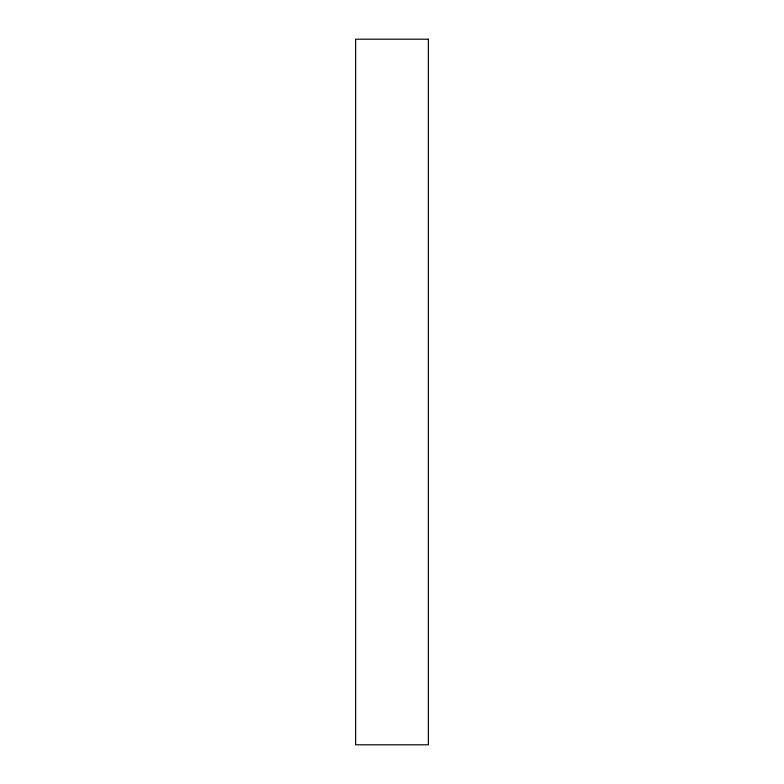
<?xml version="1.0" encoding="UTF-8"?>
<svg xmlns="http://www.w3.org/2000/svg" width="784" height="784" viewBox="0 0 784 784"><rect width="100%" height="100%" fill="white"/><g stroke="black" fill="none" stroke-linecap="round" stroke-linejoin="round"><path stroke-width="1.18" d="M428.368 39.2L355.632 39.2L355.632 744.8L428.368 744.8L428.368 39.2"/></g></svg>
